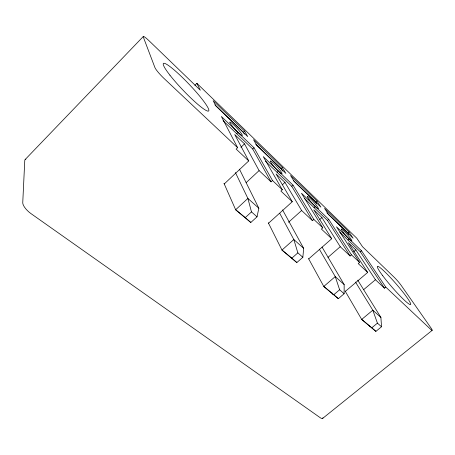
<?xml version="1.0" encoding="UTF-8"?>
<svg xmlns="http://www.w3.org/2000/svg" width="455" height="455" viewBox="0 0 455 455"><rect width="100%" height="100%" fill="white"/><g stroke="black" fill="none" stroke-linecap="round" stroke-linejoin="round"><path stroke-width="0.68" d="M308.547 258.611L323.789 286.445L338.321 298.668L344.134 293.737L344.162 284.563L322.055 247.071M268.291 222.779L281.981 250.068L296.842 262.558L302.848 257.28L303.673 248.339L282.566 209.897M223.968 183.308L235.65 209.755L250.819 222.489L257.035 216.813L258.832 208.214L239.449 169.186M25.292 159.398L143.353 36.44M194.888 85.352L196.901 83.35L356.777 238.21L362.544 246.746L394.297 277.379A7.411 0.722 49 0 1 401.082 285.251L431.027 328.015A8.133 0.836 49.4 0 1 430.311 329.005L385.766 287.094L361.532 250.796L336.467 226.778L359.569 262.444L358.233 263.593L367.668 272.437L345.334 291.399M236.668 133.679L237.993 132.411M244.386 134.111L243.357 132.268L244.602 131.08L213.139 100.657L215.858 105.878L247.713 136.591L244.602 131.08M268.524 223.234L292.269 201.724L280.883 191.049L282.305 189.746L272.488 180.504L254.015 147.767L221.375 116.486L237.612 147.693L236.145 149.092L248.743 160.905L224.247 183.945M240.917 147.283L244.523 143.86L234.729 134.526L248.743 160.905M272.488 180.504L271.049 181.829L252.707 149.001L254.015 147.767M246.144 182.66L259.083 170.602L244.523 143.86M277.106 172.314L278.392 171.125M282.532 171.012L281.127 168.686L282.339 167.565L253.52 139.702L256.734 145.287L285.871 173.378L282.339 167.565M258.832 208.214L247.895 198.431L235.65 209.755L245.239 217.632L251.478 211.905L247.895 198.431L235.411 172.547M282.384 184.781L284.984 182.398L276.06 173.901L292.269 201.724M293.02 185.145L313.859 219.435L312.471 220.669L291.746 186.305L293.02 185.145L263.246 156.611L282.305 189.746M288.527 222.273L301.625 210.5L284.984 182.398M316.879 203.8L315.827 202.145L317.01 201.087L290.517 175.471L294.135 181.346L320.889 207.139L317.01 201.087M314.064 207.628L315.315 206.507M319.831 219.464L321.935 217.598L313.774 209.823L331.729 238.733L308.7 258.895M328.726 219.361L351.453 254.811L350.105 255.972L327.486 220.453L328.726 219.361L301.455 193.227L322.766 227.813L321.384 229.036L331.729 238.733M303.673 248.339L293.833 239.529L281.981 250.068L291.826 258.19L297.854 252.866L293.833 239.529L279.734 213.344M348.957 234.706L347.83 233L348.979 231.999L324.54 208.373L328.493 214.47L353.137 238.232L348.979 231.999M328.004 257.342L340.238 246.712L321.935 217.598M347.984 240.035L349.195 238.977M353.689 251.712L355.821 249.869L348.325 242.731L367.668 272.437M385.766 287.094L384.464 288.191L360.326 251.831L361.532 250.796M344.162 284.563L335.255 276.594L323.789 286.445L333.788 294.721L339.623 289.755L335.255 276.594L319.325 249.181M363.534 289.761L375.438 279.723L355.821 249.869M345.055 290.927L361.697 319.427L371.786 327.799L377.428 323.147L372.804 310.191L355.503 282.055M380.898 317.431L372.804 310.191L361.697 319.427L375.898 331.382L381.523 326.758L380.898 317.431L357.744 280.178M322.561 418.475L432.165 330.358M245.239 217.632L250.819 222.489M291.826 258.19L296.842 262.558M333.788 294.721L338.321 298.668M371.786 327.799L375.898 331.382M251.478 211.905L257.035 216.813M297.854 252.866L302.848 257.28M339.623 289.755L344.134 293.737M377.428 323.147L381.523 326.758M259.083 170.602L271.049 181.829M301.625 210.5L312.471 220.669M340.238 246.712L350.105 255.972M375.438 279.723L384.464 288.191M237.612 147.693L164.227 78.641A11.273 1.558 46 0 1 154.933 67.59L143.297 36.997A10.215 1.24 46 0 1 149.263 40.967L200.319 90.226L196.901 83.35M313.859 219.435L322.766 227.813M351.453 254.811L359.569 262.444M223.064 120.672L252.707 149.001M265.481 161.207L291.746 186.305M304.304 198.3L327.486 220.453M339.822 232.243L360.326 251.831M214.919 104.843L243.357 132.268M255.824 144.286L281.127 168.686M293.39 180.51L315.827 202.145M326.935 212.855L347.83 233M369.153 325.319L369.875 326.536M332.093 293.037L332.776 294.266M291.263 257.45L291.911 258.707M322.948 417.753A7.775 2.178 51.8 0 1 320.178 417.673L30.98 213.611A10.613 3.924 42 0 1 22.75 202.691L24.775 160.41A9.669 3.162 42.1 0 1 25.878 159.193M343.121 232.175A7.985 0.864 48.5 0 0 351.76 240.9A7.985 0.864 48.5 0 0 344.623 231.623A7.985 0.864 48.5 0 0 343.121 232.175M382.683 275.656A25.275 2.622 49 0 0 410.296 304.623A25.275 2.622 49 0 0 389.065 276.111A25.275 2.622 49 0 0 382.683 275.656M308.99 199.426A8.309 0.938 48.1 0 0 318.261 208.765A8.309 0.938 48.1 0 0 311.192 199.461A8.309 0.938 48.1 0 0 308.99 199.426M271.789 163.732A8.702 1.024 47.6 0 0 281.77 173.776A8.702 1.024 47.6 0 0 274.814 164.46A8.702 1.024 47.6 0 0 271.789 163.732M169.937 75.183A32.817 4.237 46.4 0 0 208.111 111.134A32.817 4.237 46.4 0 0 180.055 75.251A32.817 4.237 46.4 0 0 169.937 75.183M231.851 125.682A9.18 1.109 47.1 0 0 242.196 135.579A9.18 1.109 47.1 0 0 234.018 125.193A9.18 1.109 47.1 0 0 231.851 125.682"/></g></svg>
